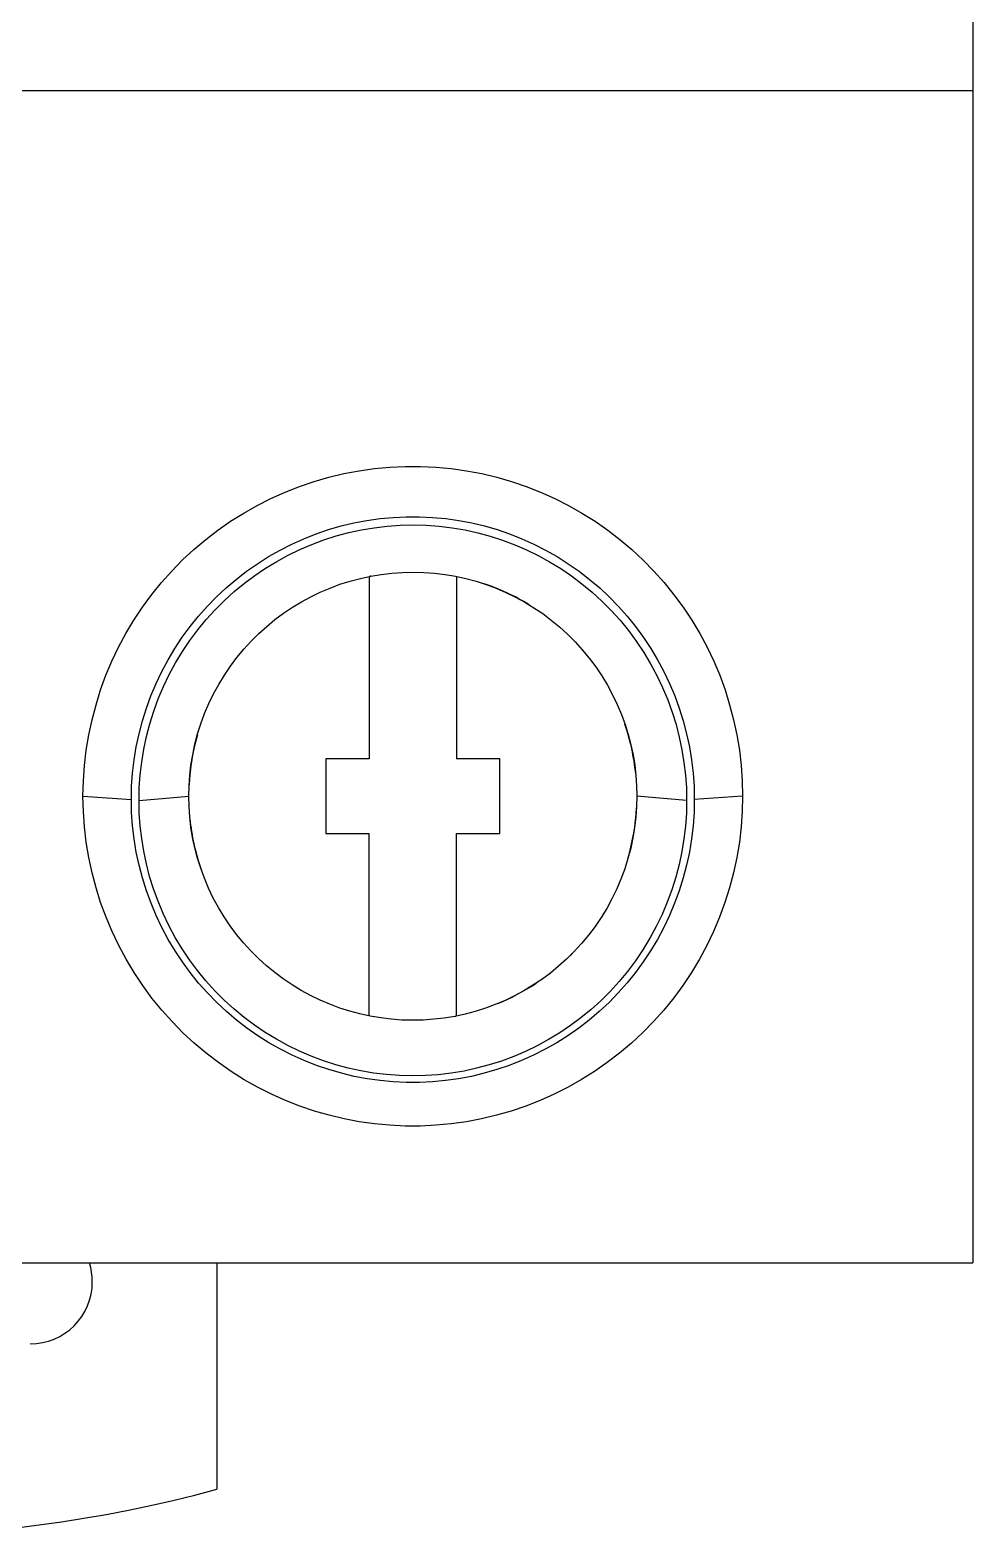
# Model space of a CAD drawing. Header units: millimetres. Extents: x 1019 to 1519, y 1262 to 1448.
# Drawn here: x 1206.511 to 1208.026, y 1263.425 to 1265.846 of the extents above; entities that cross this region are included whole.
import ezdxf

# ---------------------------------------------------------------- set-up
doc = ezdxf.new("R2010")
doc.units = ezdxf.units.MM

msp = doc.modelspace()

# ---------------------------------------------------------------- linework, layer by layer
for p, q in [((1208.0255, 1265.9555), (1208.0255, 1265.7494)), ((1204.4455, 1265.7494), (1208.0255, 1265.7494)), ((1208.0255, 1265.7494), (1208.0255, 1263.8655)), ((1206.9906, 1265.128), (1207.0148, 1265.1338)), ((1207.0148, 1265.1338), (1207.0392, 1265.1384)), ((1207.0392, 1265.1384), (1207.0637, 1265.1419)), ((1207.0637, 1265.1419), (1207.0884, 1265.1442)), ((1207.0884, 1265.1442), (1207.1132, 1265.1453)), ((1207.1132, 1265.1453), (1207.138, 1265.1453)), ((1207.138, 1265.1453), (1207.1627, 1265.1442)), ((1207.1627, 1265.1442), (1207.1874, 1265.1419)), ((1207.1874, 1265.1419), (1207.212, 1265.1384)), ((1207.212, 1265.1384), (1207.2364, 1265.1338)), ((1207.2364, 1265.1338), (1207.2605, 1265.128)), ((1206.9202, 1265.1041), (1206.9433, 1265.1132)), ((1206.9433, 1265.1132), (1206.9668, 1265.1212)), ((1206.9668, 1265.1212), (1206.9906, 1265.128)), ((1207.2605, 1265.128), (1207.2843, 1265.1211)), ((1207.2843, 1265.1211), (1207.3078, 1265.1131)), ((1207.3078, 1265.1131), (1207.3309, 1265.1041)), ((1206.8538, 1265.0705), (1206.8754, 1265.0827)), ((1206.8754, 1265.0827), (1206.8976, 1265.0939)), ((1206.8976, 1265.0939), (1206.9202, 1265.1041)), ((1207.3309, 1265.1041), (1207.3536, 1265.0939)), ((1207.3536, 1265.0939), (1207.3757, 1265.0827)), ((1207.3757, 1265.0827), (1207.3973, 1265.0705)), ((1206.8124, 1265.0431), (1206.8328, 1265.0573)), ((1206.8328, 1265.0573), (1206.8538, 1265.0705)), ((1207.031, 1265.0546), (1207.0518, 1265.0586)), ((1207.0518, 1265.0586), (1207.0728, 1265.0615)), ((1207.0728, 1265.0615), (1207.0938, 1265.0635)), ((1207.0938, 1265.0635), (1207.115, 1265.0645)), ((1207.115, 1265.0645), (1207.1361, 1265.0645)), ((1207.1361, 1265.0645), (1207.1573, 1265.0635)), ((1207.1573, 1265.0635), (1207.1784, 1265.0615)), ((1207.1784, 1265.0615), (1207.1993, 1265.0586)), ((1207.1993, 1265.0586), (1207.2201, 1265.0546)), ((1207.3973, 1265.0705), (1207.4183, 1265.0573)), ((1207.4183, 1265.0573), (1207.4387, 1265.0431)), ((1206.7927, 1265.0279), (1206.8124, 1265.0431)), ((1206.9504, 1265.0292), (1206.9701, 1265.037)), ((1206.9701, 1265.037), (1206.9901, 1265.0438)), ((1206.9825, 1265.0273), (1207.0024, 1265.0336)), ((1206.9901, 1265.0438), (1207.0104, 1265.0497)), ((1207.0024, 1265.0336), (1207.0226, 1265.039)), ((1207.0104, 1265.0497), (1207.031, 1265.0546)), ((1207.0226, 1265.039), (1207.043, 1265.0435)), ((1207.043, 1265.0435), (1207.0636, 1265.0469)), ((1207.0636, 1265.0469), (1207.0844, 1265.0494)), ((1207.0844, 1265.0494), (1207.1053, 1265.0509)), ((1207.1053, 1265.0509), (1207.1263, 1265.0513)), ((1207.1263, 1265.0513), (1207.1472, 1265.0508)), ((1207.1472, 1265.0508), (1207.1681, 1265.0493)), ((1207.1681, 1265.0493), (1207.1889, 1265.0467)), ((1207.1889, 1265.0467), (1207.2095, 1265.0432)), ((1207.2095, 1265.0432), (1207.2298, 1265.0387)), ((1207.2201, 1265.0546), (1207.2407, 1265.0497)), ((1207.2298, 1265.0387), (1207.25, 1265.0333)), ((1207.2407, 1265.0497), (1207.261, 1265.0438)), ((1207.25, 1265.0333), (1207.2698, 1265.0269)), ((1207.261, 1265.0438), (1207.2811, 1265.0369)), ((1207.2811, 1265.0369), (1207.3008, 1265.0292)), ((1207.4387, 1265.0431), (1207.4584, 1265.0279)), ((1206.7555, 1264.995), (1206.7737, 1265.0119)), ((1206.7737, 1265.0119), (1206.7927, 1265.0279)), ((1206.8937, 1265.0004), (1206.9121, 1265.0109)), ((1206.9121, 1265.0109), (1206.931, 1265.0205)), ((1206.9251, 1265.0027), (1206.9438, 1265.0118)), ((1206.931, 1265.0205), (1206.9504, 1265.0292)), ((1206.9438, 1265.0118), (1206.963, 1265.02)), ((1206.963, 1265.02), (1206.9825, 1265.0273)), ((1207.2698, 1265.0269), (1207.2893, 1265.0195)), ((1207.2893, 1265.0195), (1207.3084, 1265.0113)), ((1207.3008, 1265.0292), (1207.3201, 1265.0205)), ((1207.3084, 1265.0113), (1207.3271, 1265.0022)), ((1207.3201, 1265.0205), (1207.339, 1265.0109)), ((1207.339, 1265.0109), (1207.3574, 1265.0004)), ((1207.4584, 1265.0279), (1207.4774, 1265.0118)), ((1207.4774, 1265.0118), (1207.4956, 1264.9949)), ((1206.7381, 1264.9772), (1206.7555, 1264.995)), ((1206.8584, 1264.9769), (1206.8757, 1264.9891)), ((1206.8757, 1264.9891), (1206.8937, 1265.0004)), ((1206.889, 1264.9819), (1206.9068, 1264.9928)), ((1206.9068, 1264.9928), (1206.9251, 1265.0027)), ((1207.3271, 1265.0022), (1207.3454, 1264.9921)), ((1207.3454, 1264.9921), (1207.3633, 1264.9812)), ((1207.3574, 1265.0004), (1207.3754, 1264.9891)), ((1207.3754, 1264.9891), (1207.3928, 1264.9769)), ((1207.4956, 1264.9949), (1207.513, 1264.9771)), ((1206.7216, 1264.9586), (1206.7381, 1264.9772)), ((1206.8254, 1264.9502), (1206.8416, 1264.9639)), ((1206.8416, 1264.9639), (1206.8584, 1264.9769)), ((1206.8548, 1264.9576), (1206.8716, 1264.9702)), ((1206.8716, 1264.9702), (1206.889, 1264.9819)), ((1207.0085, 1264.9559), (1207.0248, 1264.9611)), ((1207.0248, 1264.9611), (1207.0413, 1264.9655)), ((1207.0413, 1264.9655), (1207.058, 1264.9691)), ((1207.0555, 1264.9686), (1207.0555, 1264.6755)), ((1207.058, 1264.9691), (1207.0749, 1264.9719)), ((1207.0749, 1264.9719), (1207.0919, 1264.9739)), ((1207.0919, 1264.9739), (1207.109, 1264.9751)), ((1207.109, 1264.9751), (1207.1261, 1264.9755)), ((1207.1261, 1264.9755), (1207.1433, 1264.975)), ((1207.1433, 1264.975), (1207.1604, 1264.9738)), ((1207.1604, 1264.9738), (1207.1774, 1264.9717)), ((1207.1774, 1264.9717), (1207.1942, 1264.9689)), ((1207.1942, 1264.9689), (1207.2109, 1264.9652)), ((1207.1955, 1264.9686), (1207.1955, 1264.6755)), ((1207.2109, 1264.9652), (1207.2273, 1264.9608)), ((1207.2273, 1264.9608), (1207.2436, 1264.9556)), ((1207.3633, 1264.9812), (1207.3806, 1264.9694)), ((1207.3806, 1264.9694), (1207.3974, 1264.9567)), ((1207.3928, 1264.9769), (1207.4096, 1264.9639)), ((1207.4096, 1264.9639), (1207.4258, 1264.9501)), ((1207.513, 1264.9771), (1207.5295, 1264.9586)), ((1206.6912, 1264.9192), (1206.7059, 1264.9393)), ((1206.7059, 1264.9393), (1206.7216, 1264.9586)), ((1206.795, 1264.9204), (1206.8098, 1264.9357)), ((1206.8098, 1264.9357), (1206.8254, 1264.9502)), ((1206.823, 1264.9301), (1206.8386, 1264.9443)), ((1206.8386, 1264.9443), (1206.8548, 1264.9576)), ((1206.9466, 1264.9278), (1206.9615, 1264.936)), ((1206.9615, 1264.936), (1206.9769, 1264.9434)), ((1206.9769, 1264.9434), (1206.9925, 1264.95)), ((1206.9925, 1264.95), (1207.0085, 1264.9559)), ((1207.2436, 1264.9556), (1207.2595, 1264.9496)), ((1207.2595, 1264.9496), (1207.2752, 1264.9429)), ((1207.2752, 1264.9429), (1207.2905, 1264.9355)), ((1207.2905, 1264.9355), (1207.3054, 1264.9273)), ((1207.3974, 1264.9567), (1207.4136, 1264.9433)), ((1207.4136, 1264.9433), (1207.4293, 1264.929)), ((1207.4258, 1264.9501), (1207.4413, 1264.9356)), ((1207.4413, 1264.9356), (1207.4561, 1264.9204)), ((1207.5295, 1264.9586), (1207.5452, 1264.9392)), ((1207.5452, 1264.9392), (1207.5599, 1264.9192)), ((1206.6774, 1264.8985), (1206.6912, 1264.9192)), ((1206.7809, 1264.9045), (1206.795, 1264.9204)), ((1206.7937, 1264.8994), (1206.808, 1264.9151)), ((1206.808, 1264.9151), (1206.823, 1264.9301)), ((1206.9178, 1264.9095), (1206.932, 1264.919)), ((1206.932, 1264.919), (1206.9466, 1264.9278)), ((1207.3054, 1264.9273), (1207.32, 1264.9184)), ((1207.32, 1264.9184), (1207.3342, 1264.9088)), ((1207.4293, 1264.929), (1207.4442, 1264.9139)), ((1207.4442, 1264.9139), (1207.4585, 1264.8981)), ((1207.4561, 1264.9204), (1207.4702, 1264.9045)), ((1207.5599, 1264.9192), (1207.5737, 1264.8984)), ((1206.6646, 1264.8771), (1206.6774, 1264.8985)), ((1206.7549, 1264.8708), (1206.7675, 1264.888)), ((1206.7675, 1264.888), (1206.7809, 1264.9045)), ((1206.7801, 1264.8829), (1206.7937, 1264.8994)), ((1206.878, 1264.8769), (1206.8908, 1264.8884)), ((1206.8908, 1264.8884), (1206.904, 1264.8993)), ((1206.904, 1264.8993), (1206.9178, 1264.9095)), ((1207.3342, 1264.9088), (1207.348, 1264.8985)), ((1207.348, 1264.8985), (1207.3613, 1264.8876)), ((1207.3613, 1264.8876), (1207.374, 1264.876)), ((1207.4585, 1264.8981), (1207.472, 1264.8816)), ((1207.4702, 1264.9045), (1207.4836, 1264.8879)), ((1207.4836, 1264.8879), (1207.4962, 1264.8707)), ((1207.5737, 1264.8984), (1207.5865, 1264.8771)), ((1206.6528, 1264.8552), (1206.6646, 1264.8771)), ((1206.7432, 1264.853), (1206.7549, 1264.8708)), ((1206.7554, 1264.848), (1206.7674, 1264.8658)), ((1206.7674, 1264.8658), (1206.7801, 1264.8829)), ((1206.854, 1264.8519), (1206.8657, 1264.8647)), ((1206.8657, 1264.8647), (1206.878, 1264.8769)), ((1207.374, 1264.876), (1207.3863, 1264.8637)), ((1207.3863, 1264.8637), (1207.3979, 1264.8508)), ((1207.472, 1264.8816), (1207.4847, 1264.8644)), ((1207.4847, 1264.8644), (1207.4966, 1264.8465)), ((1207.4962, 1264.8707), (1207.5079, 1264.853)), ((1207.5865, 1264.8771), (1207.5983, 1264.8551)), ((1206.6421, 1264.8327), (1206.6528, 1264.8552)), ((1206.7322, 1264.8347), (1206.7432, 1264.853)), ((1206.7443, 1264.8297), (1206.7554, 1264.848)), ((1206.8325, 1264.8246), (1206.8429, 1264.8385)), ((1206.8429, 1264.8385), (1206.854, 1264.8519)), ((1207.3979, 1264.8508), (1207.409, 1264.8374)), ((1207.4966, 1264.8465), (1207.5077, 1264.8281)), ((1207.5079, 1264.853), (1207.5189, 1264.8346)), ((1207.5983, 1264.8551), (1207.609, 1264.8326)), ((1206.6324, 1264.8097), (1206.6421, 1264.8327)), ((1206.713, 1264.7966), (1206.7222, 1264.8159)), ((1206.7222, 1264.8159), (1206.7322, 1264.8347)), ((1206.7341, 1264.8109), (1206.7443, 1264.8297)), ((1206.8227, 1264.8101), (1206.8325, 1264.8246)), ((1207.409, 1264.8374), (1207.4194, 1264.8234)), ((1207.4194, 1264.8234), (1207.4292, 1264.8089)), ((1207.5077, 1264.8281), (1207.5178, 1264.8093)), ((1207.5189, 1264.8346), (1207.5289, 1264.8158)), ((1207.5289, 1264.8158), (1207.5381, 1264.7966)), ((1207.609, 1264.8326), (1207.6187, 1264.8097)), ((1206.6238, 1264.7863), (1206.6324, 1264.8097)), ((1206.7047, 1264.7769), (1206.713, 1264.7966)), ((1206.7165, 1264.7719), (1206.7248, 1264.7915)), ((1206.7248, 1264.7915), (1206.7341, 1264.8109)), ((1206.8053, 1264.7799), (1206.8136, 1264.7952)), ((1206.8136, 1264.7952), (1206.8227, 1264.8101)), ((1207.4292, 1264.8089), (1207.4382, 1264.794)), ((1207.4382, 1264.794), (1207.4464, 1264.7786)), ((1207.5178, 1264.8093), (1207.5269, 1264.79)), ((1207.5269, 1264.79), (1207.5351, 1264.7704)), ((1207.5381, 1264.7966), (1207.5464, 1264.7769)), ((1207.6187, 1264.8097), (1207.6273, 1264.7863)), ((1206.6164, 1264.7625), (1206.6238, 1264.7863)), ((1206.6974, 1264.7569), (1206.7047, 1264.7769)), ((1206.7092, 1264.7519), (1206.7165, 1264.7719)), ((1206.7977, 1264.7642), (1206.8053, 1264.7799)), ((1207.4464, 1264.7786), (1207.4539, 1264.7629)), ((1207.5351, 1264.7704), (1207.5424, 1264.7505)), ((1207.5464, 1264.7769), (1207.5537, 1264.7568)), ((1207.6273, 1264.7863), (1207.6347, 1264.7625)), ((1206.61, 1264.7384), (1206.6164, 1264.7625)), ((1206.691, 1264.7365), (1206.6974, 1264.7569)), ((1206.7028, 1264.7316), (1206.7092, 1264.7519)), ((1206.7849, 1264.7319), (1206.7909, 1264.7482)), ((1206.7909, 1264.7482), (1206.7977, 1264.7642)), ((1207.4539, 1264.7629), (1207.4607, 1264.7469)), ((1207.4607, 1264.7469), (1207.4666, 1264.7308)), ((1207.5424, 1264.7505), (1207.5486, 1264.7305)), ((1207.5537, 1264.7568), (1207.5601, 1264.7364)), ((1207.6347, 1264.7625), (1207.6411, 1264.7384)), ((1206.6048, 1264.7141), (1206.61, 1264.7384)), ((1206.6856, 1264.7158), (1206.691, 1264.7365)), ((1206.6975, 1264.7113), (1206.7028, 1264.7316)), ((1206.7797, 1264.7155), (1206.7849, 1264.7319)), ((1207.4666, 1264.7308), (1207.4717, 1264.7145)), ((1207.5486, 1264.7305), (1207.5538, 1264.7103)), ((1207.5601, 1264.7364), (1207.5655, 1264.7157)), ((1207.6411, 1264.7384), (1207.6463, 1264.714)), ((1206.6007, 1264.6895), (1206.6048, 1264.7141)), ((1206.6777, 1264.6738), (1206.6812, 1264.6949)), ((1206.6812, 1264.6949), (1206.6856, 1264.7158)), ((1206.6932, 1264.6908), (1206.6975, 1264.7113)), ((1206.7718, 1264.6822), (1206.7753, 1264.6989)), ((1206.7753, 1264.6989), (1206.7797, 1264.7155)), ((1207.4717, 1264.7145), (1207.4759, 1264.6981)), ((1207.4759, 1264.6981), (1207.4794, 1264.6817)), ((1207.5538, 1264.7103), (1207.5581, 1264.6901)), ((1207.5655, 1264.7157), (1207.5699, 1264.6949)), ((1207.5699, 1264.6949), (1207.5734, 1264.6738)), ((1207.6463, 1264.714), (1207.6504, 1264.6895)), ((1206.5978, 1264.6649), (1206.6007, 1264.6895)), ((1206.6752, 1264.6527), (1206.6777, 1264.6738)), ((1206.6874, 1264.6497), (1206.6898, 1264.6703)), ((1206.6898, 1264.6703), (1206.6932, 1264.6908)), ((1206.769, 1264.6655), (1206.7718, 1264.6822)), ((1206.9855, 1264.6755), (1206.9855, 1264.5555)), ((1207.0555, 1264.6755), (1206.9855, 1264.6755)), ((1207.2655, 1264.6755), (1207.1955, 1264.6755)), ((1207.2655, 1264.5555), (1207.2655, 1264.6755)), ((1207.4794, 1264.6817), (1207.4821, 1264.6651)), ((1207.5581, 1264.6901), (1207.5613, 1264.6698)), ((1207.5613, 1264.6698), (1207.5637, 1264.6494)), ((1207.5734, 1264.6738), (1207.5759, 1264.6527)), ((1207.6504, 1264.6895), (1207.6533, 1264.6648)), ((1206.5961, 1264.6402), (1206.5978, 1264.6649)), ((1206.6737, 1264.6315), (1206.6752, 1264.6527)), ((1206.686, 1264.6292), (1206.6874, 1264.6497)), ((1206.7659, 1264.6321), (1206.7671, 1264.6488)), ((1206.7671, 1264.6488), (1206.769, 1264.6655)), ((1207.4821, 1264.6651), (1207.484, 1264.6486)), ((1207.484, 1264.6486), (1207.4852, 1264.632)), ((1207.5637, 1264.6494), (1207.5651, 1264.6291)), ((1207.5759, 1264.6527), (1207.5774, 1264.6315)), ((1207.6533, 1264.6648), (1207.655, 1264.6401)), ((1206.5955, 1264.6155), (1206.5961, 1264.6402)), ((1206.6732, 1264.6103), (1206.6737, 1264.6315)), ((1206.6855, 1264.6087), (1206.686, 1264.6292)), ((1206.7655, 1264.6155), (1206.7659, 1264.6321)), ((1207.4852, 1264.632), (1207.4855, 1264.6155)), ((1207.5651, 1264.6291), (1207.5655, 1264.6087)), ((1207.5774, 1264.6315), (1207.5778, 1264.6103)), ((1207.655, 1264.6401), (1207.6555, 1264.6155)), ((1206.5961, 1264.5909), (1206.5955, 1264.6155)), ((1206.5955, 1264.6155), (1206.6732, 1264.6103)), ((1206.6737, 1264.5892), (1206.6732, 1264.6103)), ((1206.6855, 1264.6087), (1206.7655, 1264.6155)), ((1206.686, 1264.5883), (1206.6856, 1264.6087)), ((1206.7659, 1264.5989), (1206.7655, 1264.6155)), ((1206.7671, 1264.5822), (1206.7659, 1264.5989)), ((1207.4852, 1264.5988), (1207.484, 1264.582)), ((1207.4855, 1264.6155), (1207.4852, 1264.5988)), ((1207.5655, 1264.6087), (1207.4855, 1264.6155)), ((1207.5655, 1264.6087), (1207.5651, 1264.5882)), ((1207.5778, 1264.6103), (1207.5774, 1264.5892)), ((1207.6555, 1264.6155), (1207.5778, 1264.6103)), ((1207.6555, 1264.6155), (1207.655, 1264.5909)), ((1206.5978, 1264.5662), (1206.5961, 1264.5909)), ((1206.6752, 1264.5681), (1206.6737, 1264.5892)), ((1206.6874, 1264.5679), (1206.686, 1264.5883)), ((1206.769, 1264.5656), (1206.7671, 1264.5822)), ((1207.484, 1264.582), (1207.482, 1264.5653)), ((1207.5651, 1264.5882), (1207.5636, 1264.5676)), ((1207.5774, 1264.5892), (1207.5759, 1264.5681)), ((1207.655, 1264.5909), (1207.6533, 1264.5662)), ((1206.6007, 1264.5416), (1206.5978, 1264.5662)), ((1206.6777, 1264.5469), (1206.6752, 1264.5681)), ((1206.6898, 1264.5474), (1206.6874, 1264.5679)), ((1206.7717, 1264.5491), (1206.769, 1264.5656)), ((1206.7752, 1264.5325), (1206.7717, 1264.5491)), ((1206.9855, 1264.5555), (1207.0555, 1264.5555)), ((1207.0555, 1264.2624), (1207.0555, 1264.5555)), ((1207.1955, 1264.2624), (1207.1955, 1264.5555)), ((1207.1955, 1264.5555), (1207.2655, 1264.5555)), ((1207.4793, 1264.5485), (1207.4757, 1264.5318)), ((1207.482, 1264.5653), (1207.4793, 1264.5485)), ((1207.5636, 1264.5676), (1207.5612, 1264.547)), ((1207.5759, 1264.5681), (1207.5734, 1264.5469)), ((1207.6533, 1264.5662), (1207.6504, 1264.5416)), ((1206.6048, 1264.517), (1206.6007, 1264.5416)), ((1206.6811, 1264.5258), (1206.6777, 1264.5469)), ((1206.6856, 1264.5049), (1206.6811, 1264.5258)), ((1206.6931, 1264.5271), (1206.6898, 1264.5474)), ((1206.6974, 1264.5067), (1206.6931, 1264.5271)), ((1206.7795, 1264.5161), (1206.7752, 1264.5325)), ((1207.4757, 1264.5318), (1207.4713, 1264.5152)), ((1207.5579, 1264.5264), (1207.5535, 1264.5059)), ((1207.5612, 1264.547), (1207.5579, 1264.5264)), ((1207.57, 1264.5258), (1207.5655, 1264.5049)), ((1207.5734, 1264.5469), (1207.57, 1264.5258)), ((1207.6504, 1264.5416), (1207.6463, 1264.517)), ((1206.61, 1264.4926), (1206.6048, 1264.517)), ((1206.691, 1264.4841), (1206.6856, 1264.5049)), ((1206.7026, 1264.4865), (1206.6974, 1264.5067)), ((1206.7846, 1264.4998), (1206.7795, 1264.5161)), ((1206.7906, 1264.4836), (1206.7846, 1264.4998)), ((1207.4713, 1264.5152), (1207.4661, 1264.4987)), ((1207.5535, 1264.5059), (1207.5481, 1264.4854)), ((1207.5655, 1264.5049), (1207.5601, 1264.4842)), ((1207.6463, 1264.517), (1207.6411, 1264.4926)), ((1206.6164, 1264.4684), (1206.61, 1264.4926)), ((1206.6974, 1264.4636), (1206.691, 1264.4841)), ((1206.7089, 1264.4665), (1206.7026, 1264.4865)), ((1206.7973, 1264.4676), (1206.7906, 1264.4836)), ((1207.46, 1264.4824), (1207.4532, 1264.4664)), ((1207.4661, 1264.4987), (1207.46, 1264.4824)), ((1207.5481, 1264.4854), (1207.5417, 1264.4652)), ((1207.5601, 1264.4842), (1207.5537, 1264.4637)), ((1207.6411, 1264.4926), (1207.6347, 1264.4685)), ((1206.6238, 1264.4446), (1206.6164, 1264.4684)), ((1206.7048, 1264.4435), (1206.6974, 1264.4636)), ((1206.7161, 1264.4466), (1206.7089, 1264.4665)), ((1206.8049, 1264.4519), (1206.7973, 1264.4676)), ((1206.8132, 1264.4365), (1206.8049, 1264.4519)), ((1207.4532, 1264.4664), (1207.4456, 1264.4507)), ((1207.5417, 1264.4652), (1207.5344, 1264.4451)), ((1207.5537, 1264.4637), (1207.5463, 1264.4435)), ((1207.6347, 1264.4685), (1207.6272, 1264.4446)), ((1206.6325, 1264.4211), (1206.6238, 1264.4446)), ((1206.7131, 1264.4237), (1206.7048, 1264.4435)), ((1206.7244, 1264.4269), (1206.7161, 1264.4466)), ((1206.7336, 1264.4076), (1206.7244, 1264.4269)), ((1206.8222, 1264.4216), (1206.8132, 1264.4365)), ((1207.4372, 1264.4353), (1207.4281, 1264.4204)), ((1207.4456, 1264.4507), (1207.4372, 1264.4353)), ((1207.5344, 1264.4451), (1207.526, 1264.4254)), ((1207.5463, 1264.4435), (1207.538, 1264.4238)), ((1207.6272, 1264.4446), (1207.6186, 1264.4212)), ((1206.6422, 1264.3981), (1206.6325, 1264.4211)), ((1206.7223, 1264.4044), (1206.7131, 1264.4237)), ((1206.7324, 1264.3855), (1206.7223, 1264.4044)), ((1206.7438, 1264.3887), (1206.7336, 1264.4076)), ((1206.832, 1264.4071), (1206.8222, 1264.4216)), ((1206.8424, 1264.3931), (1206.832, 1264.4071)), ((1207.4183, 1264.406), (1207.4078, 1264.392)), ((1207.4281, 1264.4204), (1207.4183, 1264.406)), ((1207.5167, 1264.4061), (1207.5065, 1264.3872)), ((1207.526, 1264.4254), (1207.5167, 1264.4061)), ((1207.5288, 1264.4044), (1207.5187, 1264.3855)), ((1207.538, 1264.4238), (1207.5288, 1264.4044)), ((1207.6186, 1264.4212), (1207.6089, 1264.3981)), ((1206.653, 1264.3755), (1206.6422, 1264.3981)), ((1206.7434, 1264.3671), (1206.7324, 1264.3855)), ((1206.7548, 1264.3703), (1206.7438, 1264.3887)), ((1206.8535, 1264.3797), (1206.8424, 1264.3931)), ((1206.8652, 1264.3668), (1206.8535, 1264.3797)), ((1207.3967, 1264.3787), (1207.385, 1264.3659)), ((1207.4078, 1264.392), (1207.3967, 1264.3787)), ((1207.5065, 1264.3872), (1207.4953, 1264.3689)), ((1207.5187, 1264.3855), (1207.5077, 1264.3671)), ((1207.6089, 1264.3981), (1207.5981, 1264.3756)), ((1206.6648, 1264.3535), (1206.653, 1264.3755)), ((1206.7552, 1264.3492), (1206.7434, 1264.3671)), ((1206.7668, 1264.3525), (1206.7548, 1264.3703)), ((1206.8775, 1264.3546), (1206.8652, 1264.3668)), ((1206.8903, 1264.343), (1206.8775, 1264.3546)), ((1207.385, 1264.3659), (1207.3727, 1264.3537)), ((1207.4953, 1264.3689), (1207.4833, 1264.3511)), ((1207.5077, 1264.3671), (1207.4959, 1264.3493)), ((1207.5981, 1264.3756), (1207.5863, 1264.3536)), ((1206.6777, 1264.3321), (1206.6648, 1264.3535)), ((1206.6915, 1264.3113), (1206.6777, 1264.3321)), ((1206.7679, 1264.332), (1206.7552, 1264.3492)), ((1206.7795, 1264.3353), (1206.7668, 1264.3525)), ((1206.7813, 1264.3153), (1206.7679, 1264.332)), ((1206.7931, 1264.3188), (1206.7795, 1264.3353)), ((1206.9036, 1264.332), (1206.8903, 1264.343)), ((1206.9174, 1264.3218), (1206.9036, 1264.332)), ((1207.3466, 1264.3314), (1207.3328, 1264.3212)), ((1207.3599, 1264.3422), (1207.3466, 1264.3314)), ((1207.3727, 1264.3537), (1207.3599, 1264.3422)), ((1207.4705, 1264.334), (1207.4569, 1264.3176)), ((1207.4833, 1264.332), (1207.4698, 1264.3154)), ((1207.4833, 1264.3511), (1207.4705, 1264.334)), ((1207.4959, 1264.3493), (1207.4833, 1264.332)), ((1207.5735, 1264.3322), (1207.5596, 1264.3114)), ((1207.5863, 1264.3536), (1207.5735, 1264.3322)), ((1206.7063, 1264.2912), (1206.6915, 1264.3113)), ((1206.7955, 1264.2994), (1206.7813, 1264.3153)), ((1206.8074, 1264.303), (1206.7931, 1264.3188)), ((1206.9316, 1264.3122), (1206.9174, 1264.3218)), ((1206.9461, 1264.3034), (1206.9316, 1264.3122)), ((1207.3186, 1264.3117), (1207.3041, 1264.3029)), ((1207.3328, 1264.3212), (1207.3186, 1264.3117)), ((1207.4569, 1264.3176), (1207.4426, 1264.3019)), ((1207.4698, 1264.3154), (1207.4557, 1264.2994)), ((1207.5596, 1264.3114), (1207.5448, 1264.2913)), ((1206.722, 1264.2719), (1206.7063, 1264.2912)), ((1206.8104, 1264.2841), (1206.7955, 1264.2994)), ((1206.8224, 1264.2879), (1206.8074, 1264.303)), ((1206.8259, 1264.2696), (1206.8104, 1264.2841)), ((1206.838, 1264.2737), (1206.8224, 1264.2879)), ((1206.9611, 1264.2952), (1206.9461, 1264.3034)), ((1206.9764, 1264.2878), (1206.9611, 1264.2952)), ((1206.992, 1264.2811), (1206.9764, 1264.2878)), ((1207.2738, 1264.2874), (1207.2581, 1264.2808)), ((1207.2891, 1264.2948), (1207.2738, 1264.2874)), ((1207.3041, 1264.3029), (1207.2891, 1264.2948)), ((1207.4276, 1264.2869), (1207.412, 1264.2727)), ((1207.4408, 1264.2842), (1207.4252, 1264.2696)), ((1207.4426, 1264.3019), (1207.4276, 1264.2869)), ((1207.4557, 1264.2994), (1207.4408, 1264.2842)), ((1207.5448, 1264.2913), (1207.5291, 1264.2719)), ((1206.7386, 1264.2533), (1206.722, 1264.2719)), ((1206.8422, 1264.2558), (1206.8259, 1264.2696)), ((1206.8543, 1264.2602), (1206.838, 1264.2737)), ((1206.8711, 1264.2476), (1206.8543, 1264.2602)), ((1207.008, 1264.2752), (1206.992, 1264.2811)), ((1207.0241, 1264.2701), (1207.008, 1264.2752)), ((1207.0406, 1264.2657), (1207.0241, 1264.2701)), ((1207.0572, 1264.262), (1207.0406, 1264.2657)), ((1207.074, 1264.2592), (1207.0572, 1264.262)), ((1207.0909, 1264.2572), (1207.074, 1264.2592)), ((1207.176, 1264.259), (1207.1591, 1264.2571)), ((1207.1928, 1264.2618), (1207.176, 1264.259)), ((1207.2095, 1264.2654), (1207.1928, 1264.2618)), ((1207.2259, 1264.2698), (1207.2095, 1264.2654)), ((1207.2422, 1264.2749), (1207.2259, 1264.2698)), ((1207.2581, 1264.2808), (1207.2422, 1264.2749)), ((1207.3957, 1264.2594), (1207.3789, 1264.2469)), ((1207.412, 1264.2727), (1207.3957, 1264.2594)), ((1207.4252, 1264.2696), (1207.409, 1264.2559)), ((1207.5291, 1264.2719), (1207.5125, 1264.2533)), ((1206.7561, 1264.2355), (1206.7386, 1264.2533)), ((1206.7743, 1264.2186), (1206.7561, 1264.2355)), ((1206.859, 1264.2429), (1206.8422, 1264.2558)), ((1206.8764, 1264.2307), (1206.859, 1264.2429)), ((1206.8884, 1264.2359), (1206.8711, 1264.2476)), ((1206.9063, 1264.225), (1206.8884, 1264.2359)), ((1207.1079, 1264.2559), (1207.0909, 1264.2572)), ((1207.125, 1264.2555), (1207.1079, 1264.2559)), ((1207.142, 1264.2559), (1207.125, 1264.2555)), ((1207.1591, 1264.2571), (1207.142, 1264.2559)), ((1207.3616, 1264.2352), (1207.3437, 1264.2244)), ((1207.3789, 1264.2469), (1207.3616, 1264.2352)), ((1207.3921, 1264.2429), (1207.3747, 1264.2307)), ((1207.409, 1264.2559), (1207.3921, 1264.2429)), ((1207.4951, 1264.2356), (1207.4768, 1264.2186)), ((1207.5125, 1264.2533), (1207.4951, 1264.2356)), ((1206.7933, 1264.2025), (1206.7743, 1264.2186)), ((1206.8944, 1264.2194), (1206.8764, 1264.2307)), ((1206.9128, 1264.2089), (1206.8944, 1264.2194)), ((1206.9246, 1264.215), (1206.9063, 1264.225)), ((1206.9433, 1264.2059), (1206.9246, 1264.215)), ((1207.3254, 1264.2144), (1207.3067, 1264.2054)), ((1207.3437, 1264.2244), (1207.3254, 1264.2144)), ((1207.3567, 1264.2194), (1207.3383, 1264.209)), ((1207.3747, 1264.2307), (1207.3567, 1264.2194)), ((1207.4768, 1264.2186), (1207.4578, 1264.2026)), ((1206.8131, 1264.1874), (1206.7933, 1264.2025)), ((1206.8335, 1264.1732), (1206.8131, 1264.1874)), ((1206.9317, 1264.1994), (1206.9128, 1264.2089)), ((1206.951, 1264.1907), (1206.9317, 1264.1994)), ((1206.9624, 1264.1977), (1206.9433, 1264.2059)), ((1206.9707, 1264.183), (1206.951, 1264.1907)), ((1206.9818, 1264.1904), (1206.9624, 1264.1977)), ((1207.0016, 1264.184), (1206.9818, 1264.1904)), ((1207.2681, 1264.19), (1207.2483, 1264.1837)), ((1207.2876, 1264.1972), (1207.2681, 1264.19)), ((1207.3001, 1264.1907), (1207.2805, 1264.183)), ((1207.3067, 1264.2054), (1207.2876, 1264.1972)), ((1207.3194, 1264.1994), (1207.3001, 1264.1907)), ((1207.3383, 1264.209), (1207.3194, 1264.1994)), ((1207.4381, 1264.1875), (1207.4177, 1264.1733)), ((1207.4578, 1264.2026), (1207.4381, 1264.1875)), ((1206.8545, 1264.16), (1206.8335, 1264.1732)), ((1206.9907, 1264.1762), (1206.9707, 1264.183)), ((1207.011, 1264.1703), (1206.9907, 1264.1762)), ((1207.0217, 1264.1786), (1207.0016, 1264.184)), ((1207.0315, 1264.1654), (1207.011, 1264.1703)), ((1207.042, 1264.1742), (1207.0217, 1264.1786)), ((1207.0522, 1264.1615), (1207.0315, 1264.1654)), ((1207.0625, 1264.1707), (1207.042, 1264.1742)), ((1207.073, 1264.1585), (1207.0522, 1264.1615)), ((1207.0832, 1264.1682), (1207.0625, 1264.1707)), ((1207.104, 1264.1667), (1207.0832, 1264.1682)), ((1207.1248, 1264.1661), (1207.104, 1264.1667)), ((1207.1457, 1264.1666), (1207.1248, 1264.1661)), ((1207.1665, 1264.168), (1207.1457, 1264.1666)), ((1207.1872, 1264.1705), (1207.1665, 1264.168)), ((1207.199, 1264.1615), (1207.1781, 1264.1585)), ((1207.2078, 1264.1739), (1207.1872, 1264.1705)), ((1207.2197, 1264.1654), (1207.199, 1264.1615)), ((1207.2281, 1264.1783), (1207.2078, 1264.1739)), ((1207.2402, 1264.1703), (1207.2197, 1264.1654)), ((1207.2483, 1264.1837), (1207.2281, 1264.1783)), ((1207.2605, 1264.1762), (1207.2402, 1264.1703)), ((1207.2805, 1264.183), (1207.2605, 1264.1762)), ((1207.4177, 1264.1733), (1207.3967, 1264.1601)), ((1206.8761, 1264.1479), (1206.8545, 1264.16)), ((1206.8982, 1264.1367), (1206.8761, 1264.1479)), ((1206.9209, 1264.1266), (1206.8982, 1264.1367)), ((1207.094, 1264.1566), (1207.073, 1264.1585)), ((1207.115, 1264.1556), (1207.094, 1264.1566)), ((1207.1361, 1264.1556), (1207.115, 1264.1556)), ((1207.1571, 1264.1566), (1207.1361, 1264.1556)), ((1207.1781, 1264.1585), (1207.1571, 1264.1566)), ((1207.3529, 1264.1367), (1207.3303, 1264.1266)), ((1207.3751, 1264.1479), (1207.3529, 1264.1367)), ((1207.3967, 1264.1601), (1207.3751, 1264.1479)), ((1206.9439, 1264.1176), (1206.9209, 1264.1266)), ((1206.9674, 1264.1096), (1206.9439, 1264.1176)), ((1207.3072, 1264.1176), (1207.2838, 1264.1097)), ((1207.3303, 1264.1266), (1207.3072, 1264.1176)), ((1206.9911, 1264.1028), (1206.9674, 1264.1096)), ((1207.0152, 1264.0971), (1206.9911, 1264.1028)), ((1207.0395, 1264.0925), (1207.0152, 1264.0971)), ((1207.064, 1264.0891), (1207.0395, 1264.0925)), ((1207.0886, 1264.0868), (1207.064, 1264.0891)), ((1207.1872, 1264.0891), (1207.1626, 1264.0868)), ((1207.2117, 1264.0925), (1207.1872, 1264.0891)), ((1207.236, 1264.0971), (1207.2117, 1264.0925)), ((1207.26, 1264.1028), (1207.236, 1264.0971)), ((1207.2838, 1264.1097), (1207.26, 1264.1028)), ((1207.1132, 1264.0856), (1207.0886, 1264.0868)), ((1207.1379, 1264.0856), (1207.1132, 1264.0856)), ((1207.1626, 1264.0868), (1207.1379, 1264.0856)), ((1204.4455, 1263.8655), (1208.0255, 1263.8655)), ((1206.8105, 1263.8655), (1206.8105, 1263.502))]:
    msp.add_line(p, q)
for centre, radius, start, end in [((1207.1255, 1264.6155), 0.36, 100.8405, 101.1543), ((1207.1255, 1264.6155), 0.36, 58.664, 71.739), ((1207.1255, 1264.6155), 0.36, 5.7004, 18.7769), ((1207.1255, 1264.6155), 0.36, 164.0973, 177.1062), ((1207.1255, 1264.6155), 0.36, 344.0146, 357.0595), ((1207.1255, 1264.6155), 0.36, 185.7537, 198.8652), ((1207.1255, 1264.6155), 0.36, 314.7316, 315.3754), ((1207.1255, 1264.6155), 0.36, 292.2838, 303.4583), ((1207.1255, 1264.6155), 0.36, 280.7439, 281.1129), ((1206.5105, 1263.8355), 0.1, 0, 17.4576), ((1206.5105, 1263.8355), 0.1, 270, 0), ((1206.2355, 1265.6255), 2.2, 254.849, 285.151)]:
    msp.add_arc(centre, radius, start, end)

doc.saveas('drawing.dxf')
